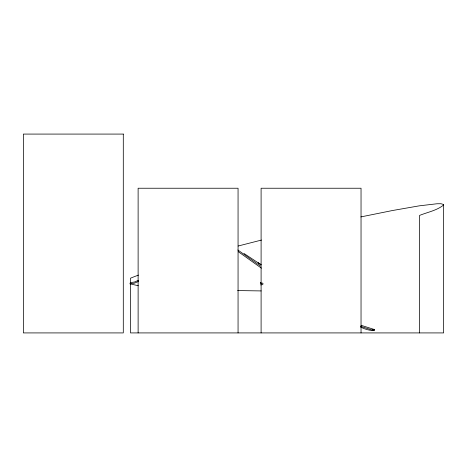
<?xml version="1.0" encoding="UTF-8"?>
<svg xmlns="http://www.w3.org/2000/svg" width="467" height="467" viewBox="0 0 467 467"><rect width="100%" height="100%" fill="white"/><g stroke="black" fill="none" stroke-linecap="round" stroke-linejoin="round"><path stroke-width="0.7" d="M360.874 216.916L392.502 210.518L419.302 205.836L436.943 203.764L441 203.729L443.65 204.528L443.644 332.918L130.497 332.918L130.497 278.198A161.635 8.914 -13.7 0 1 138.46 275.116M443.65 204.528L443.627 205.013C436.832 210.535 427.568 212.158 419.57 215.421L419.57 332.918M138.314 285.751L130.071 283.837L130.281 282.687L134.549 281.992L138.518 280.293M360.577 327.011C364.75 329.235 369.42 330.537 374.16 330.659L374.365 329.509L360.991 325.266M138.646 281.362L134.537 283.119L130.071 283.837M238.112 246.033L261.508 240.056M237.621 290.567L261.176 290.923M372.292 329.346L374.365 329.509M374.16 330.659L360.623 326.357M244.013 253.482L261.035 264.725M260.131 264.135L258.152 262.833L261.1 264.812M238.228 251.637L261.403 268.157M237.872 249.991L260.469 266.079M260.755 284.765L261.106 285.098M260.825 283.615L261.176 283.954M361.038 332.918L361.038 188.236L261.1 188.236L261.1 332.918M238.059 332.918L238.059 188.236L138.121 188.236L138.121 332.918M260.732 282.523A17.746 5.493 16.5 0 1 260.761 282.348M262.968 284.73A22.971 4.997 5.9 0 1 260.487 282.576M263.114 283.58A22.632 4.944 6 0 1 261.864 282.833M123.294 134.082L23.35 134.082L23.35 332.918L123.294 332.918L123.294 134.082"/></g></svg>
